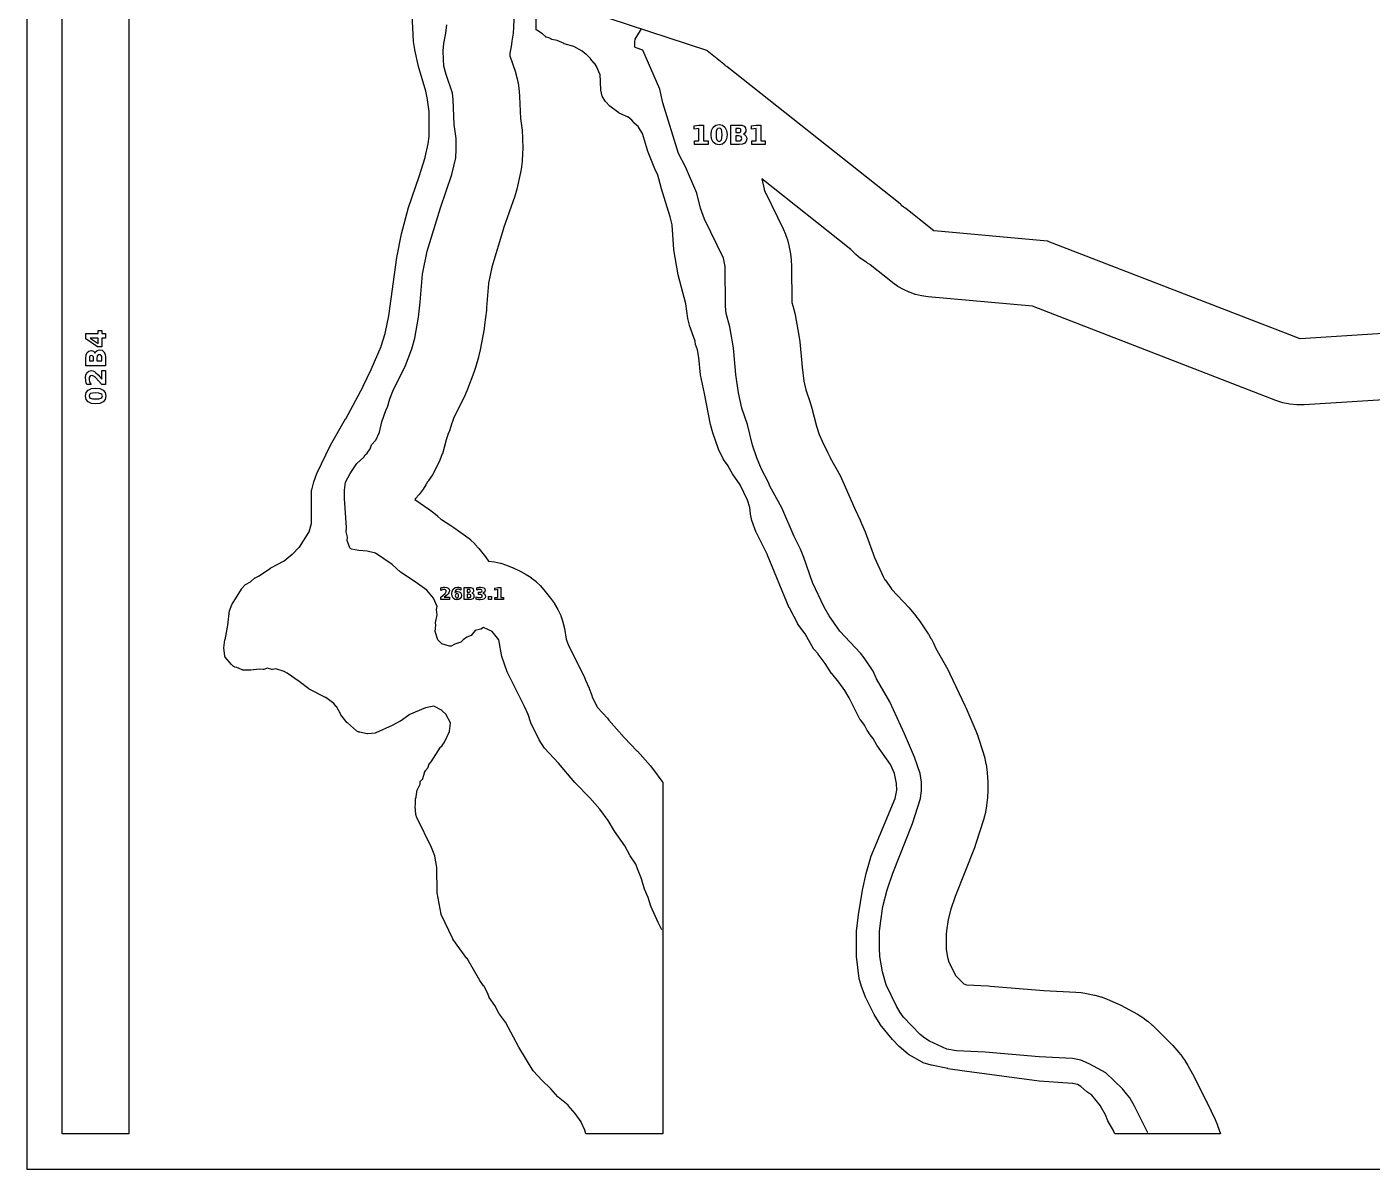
# Model space of a CAD drawing. Header units: millimetres. Extents: x 0 to 841, y 0 to 594.
# Drawn here: x 0 to 404.5, y 0 to 343.5 of the extents above; entities that cross this region are included whole.
import ezdxf

# ---------------------------------------------------------------- set-up
doc = ezdxf.new("R2010")
doc.units = ezdxf.units.MM
for name, color, linetype in [('CUT', 1, 'Continuous'), ('ENGRAVE', 5, 'Continuous'), ('SHEET_EDGE_DO_NOT_CUT', 8, 'Continuous')]:
    doc.layers.add(name, color=color, linetype=linetype)

msp = doc.modelspace()

# ---------------------------------------------------------------- linework, layer by layer
at = {"layer": 'CUT'}
msp.add_lwpolyline([(30.63, 10.62), (10.63, 10.63), (10.62, 412.84), (30.63, 412.84), (30.63, 10.62)], close=True, dxfattribs=at)
for points in [[(414.43, 231.81), (384.1, 229.85), (384.07, 229.85), (381.95, 229.83), (381.89, 229.83), (379.79, 230.04), (379.74, 230.05), (377.67, 230.48), (377.62, 230.5), (375.6, 231.16), (375.57, 231.16), (302.38, 259.5), (302.37, 259.5), (302.36, 259.5), (270.97, 262.36), (270.94, 262.37), (269.07, 262.63), (269.02, 262.64), (267.19, 263.08), (267.14, 263.09), (265.36, 263.71), (265.32, 263.72), (263.61, 264.51), (263.56, 264.53), (261.93, 265.48), (261.89, 265.5), (260.35, 266.61), (260.33, 266.62), (253.53, 272.02), (253.5, 272.04), (252.72, 272.51), (252.68, 272.53), (252.52, 272.65), (252.49, 272.66), (252.36, 272.74), (252.32, 272.76), (250.74, 273.83), (250.71, 273.86), (249.24, 275.08), (249.21, 275.12), (247.87, 276.48), (247.84, 276.51), (247.8, 276.56), (247.8, 276.57), (247.78, 276.58), (220.98, 297.84), (220.97, 297.85), (220.97, 297.84), (221.71, 294.7), (221.72, 294.68), (222.14, 293.51), (222.15, 293.48), (227.41, 282.79), (227.42, 282.77), (228.12, 281.18), (228.13, 281.14), (228.68, 279.51), (228.69, 279.47), (229.1, 277.79), (229.1, 277.76), (229.59, 275.27), (229.59, 275.25), (229.86, 273.46), (229.86, 273.41), (229.96, 271.61), (229.96, 271.59), (230.05, 260.68), (230.05, 260.67), (230.06, 260.65), (230.62, 258.6), (230.62, 258.58), (230.99, 257), (230.99, 256.98), (232.16, 250.71), (232.16, 250.69), (232.42, 248.8), (232.42, 248.77), (233.09, 241.17), (233.1, 241.16), (233.65, 236.98), (233.66, 236.96), (234.22, 234.38), (234.23, 234.36), (235.56, 230.54), (235.57, 230.52), (236.06, 228.85), (236.07, 228.83), (237.43, 223.43), (237.43, 223.41), (238.28, 220.92), (238.28, 220.9), (239.1, 218.9), (239.11, 218.88), (240.76, 215.7), (240.77, 215.68), (241.54, 213.98), (241.55, 213.96), (244.5, 208.62), (244.51, 208.6), (245.38, 206.82), (245.39, 206.8), (248.92, 198.57), (248.92, 198.56), (250.56, 195.18), (250.57, 195.17), (251, 194.2), (251.01, 194.19), (252.06, 191.7), (252.06, 191.69), (252.48, 190.59), (252.49, 190.58), (254.83, 183.94), (254.84, 183.92), (257.43, 178.26), (257.45, 178.24), (258.02, 177.27), (258.03, 177.25), (259.97, 174.49), (259.99, 174.46), (265.27, 168.82), (265.28, 168.81), (266.2, 167.75), (266.21, 167.73), (267.32, 166.37), (267.33, 166.35), (268.39, 164.91), (268.4, 164.9), (271.05, 160.95), (271.06, 160.93), (271.86, 159.63), (271.88, 159.59), (272.58, 158.23), (272.59, 158.21), (273.33, 156.62), (273.34, 156.6), (276.88, 150.31), (276.88, 150.29), (277.55, 149), (277.56, 148.98), (282.03, 139.44), (282.04, 139.44), (282.31, 138.82), (282.32, 138.81), (285.32, 131.8), (285.33, 131.78), (285.9, 130.27), (285.91, 130.25), (287.56, 125.3), (287.57, 125.28), (288.05, 123.58), (288.06, 123.54), (288.39, 121.81), (288.4, 121.78), (288.75, 119.29), (288.76, 119.25), (288.96, 116.42), (288.96, 116.39), (288.96, 113.93), (288.96, 113.9), (288.85, 111.82), (288.84, 111.79), (288.58, 109.32), (288.58, 109.29), (288.27, 107.35), (288.26, 107.3), (287.76, 105.41), (287.75, 105.38), (285.39, 97.91), (285.38, 97.89), (284.93, 96.61), (284.92, 96.59), (279.15, 81.95), (279.14, 81.94), (277.8, 78.17), (277.8, 78.15), (277.01, 75.06), (277.01, 75.04), (276.51, 71.66), (276.51, 71.64), (276.42, 70.53), (276.42, 70.52), (276.39, 66.88), (276.39, 66.87), (276.43, 66.09), (276.43, 66.06), (276.81, 63.74), (276.82, 63.71), (277.14, 62.6), (277.14, 62.59), (277.14, 62.58), (279.26, 58.25), (279.27, 58.23), (279.27, 58.23), (281.55, 55.88), (281.56, 55.87), (281.57, 55.87), (282.54, 55.42), (282.55, 55.41), (282.56, 55.41), (289.05, 55.11), (289.06, 55.11), (289.77, 55.07), (289.78, 55.07), (305.76, 53.75), (305.77, 53.75), (315.43, 53.26), (315.45, 53.25), (317.01, 53.11), (317.04, 53.11), (318.58, 52.84), (318.6, 52.84), (321.07, 52.31), (321.1, 52.31), (322.96, 51.82), (323.01, 51.8), (324.81, 51.13), (324.83, 51.12), (327.34, 50.04), (327.36, 50.03), (328.94, 49.27), (328.96, 49.26), (333.92, 46.58), (333.94, 46.57), (335.51, 45.63), (335.54, 45.61), (337.01, 44.53), (337.04, 44.5), (338.4, 43.29), (338.42, 43.28), (343.39, 38.42), (343.41, 38.4), (344.56, 37.18), (344.58, 37.16), (345.8, 35.75), (345.8, 35.74), (346.38, 35.04), (346.39, 35.03), (347.34, 33.82), (347.36, 33.8), (348.28, 32.53), (348.3, 32.49), (349.12, 31.15), (349.13, 31.13), (350.51, 28.64), (350.51, 28.63), (350.86, 27.97), (350.87, 27.96), (354.65, 20.48), (354.65, 20.47), (354.92, 19.92), (354.92, 19.91), (357.26, 14.9), (357.27, 14.88), (357.97, 13.18), (357.98, 13.16), (358.88, 10.62), (327.12, 10.62), (326.82, 11.35), (326.82, 11.35), (326.81, 11.37), (325.02, 14.47), (325, 14.51), (324.99, 14.55), (324.35, 16.34), (324.35, 16.35), (324.34, 16.37), (322.8, 18.96), (322.79, 18.98), (320.25, 22.24), (320.24, 22.25), (320.23, 22.26), (318.76, 23.21), (318.73, 23.24), (318.7, 23.26), (316.94, 24.82), (316.93, 24.83), (316.92, 24.83), (315.93, 25.42), (315.92, 25.43), (315.91, 25.43), (314.47, 25.79), (314.46, 25.79), (314.45, 25.79), (304.43, 26.41), (304.4, 26.41), (281.95, 29.42), (281.94, 29.43), (276.93, 30.2), (276.9, 30.21), (271.98, 31.28), (271.95, 31.29), (269.5, 31.98), (269.45, 32), (269.39, 32.03), (265.05, 34.49), (265.01, 34.52), (264.97, 34.55), (262.32, 36.85), (262.29, 36.88), (260.32, 38.96), (260.3, 38.99), (256.61, 43.49), (256.57, 43.55), (254.81, 46.46), (254.79, 46.5), (252.19, 51.71), (252.17, 51.76), (250.83, 55.26), (250.82, 55.31), (250.3, 57.21), (250.29, 57.28), (249.42, 63.94), (249.42, 64.01), (249.44, 71.46), (249.45, 71.52), (250.01, 76.46), (250.02, 76.48), (251.24, 83.91), (251.25, 83.94), (252.39, 88.92), (252.39, 88.94), (253.74, 93.87), (253.76, 93.93), (261.09, 111.46), (261.1, 111.47), (261.1, 111.48), (261.58, 113.94), (261.58, 113.95), (261.58, 113.96), (261.52, 116), (261.52, 116.01), (261.52, 116.02), (260.85, 118.94), (260.85, 118.95), (260.85, 118.96), (259.68, 121.67), (259.67, 121.68), (259.67, 121.69), (255.57, 127.47), (255.54, 127.52), (254.45, 129.54), (254.44, 129.55), (254.43, 129.55), (253.58, 130.6), (253.55, 130.64), (252.62, 132.02), (252.59, 132.08), (251.95, 133.36), (251.94, 133.37), (251.93, 133.38), (250.65, 135.1), (250.63, 135.13), (250.61, 135.17), (247.25, 141.73), (247.24, 141.74), (245.95, 143.93), (245.93, 143.95), (244.16, 146.45), (244.14, 146.47), (242.01, 149.04), (241.98, 149.09), (240.07, 152.09), (240.06, 152.1), (237.95, 154.92), (237.93, 154.94), (236.63, 156.41), (236.59, 156.45), (236.57, 156.5), (233.99, 160.95), (233.98, 160.98), (231.86, 163.89), (231.82, 163.95), (229.27, 168.79), (229.25, 168.83), (222.72, 184.7), (222.72, 184.72), (219.35, 191.38), (219.33, 191.43), (218.02, 195.05), (218, 195.11), (217.58, 196.99), (217.57, 197.06), (217.39, 198.94), (217.39, 198.95), (217.38, 198.96), (216.69, 201.21), (216.69, 201.22), (216.68, 201.22), (214.45, 205.8), (214.44, 205.8), (214.44, 205.81), (212.17, 209.07), (212.14, 209.12), (210.89, 211.46), (210.88, 211.48), (209.47, 213.44), (209.45, 213.47), (209.43, 213.51), (207.95, 216.47), (207.92, 216.53), (206.24, 221.41), (206.24, 221.44), (205.54, 223.96), (205.53, 224), (203.8, 233.3), (203.8, 233.31), (202.59, 238.88), (202.58, 238.94), (202.07, 244.06), (202.07, 244.08), (201.65, 246.42), (201.65, 246.43), (201.64, 246.44), (201.09, 248.03), (201.07, 248.08), (201.06, 248.12), (200.93, 248.96), (200.93, 248.97), (200.92, 248.98), (199.23, 253.76), (199.21, 253.82), (198.79, 255.81), (198.78, 255.84), (198.18, 260.2), (198.17, 260.23), (195.86, 268.96), (195.85, 269), (194.56, 276.49), (194.55, 276.54), (194.03, 283.94), (194.03, 283.95), (194.03, 283.96), (193.47, 286.42), (193.47, 286.44), (190.7, 295.17), (190.69, 295.19), (189.68, 298.94), (189.68, 298.95), (189.67, 298.96), (188.79, 300.81), (188.78, 300.85), (186.63, 306.41), (186.61, 306.44), (185.08, 311.44), (185.07, 311.45), (185.07, 311.46), (183.94, 313.43), (183.93, 313.44), (183.92, 313.45), (182.64, 314.57), (182.61, 314.61), (182.57, 314.65), (181.95, 315.51), (181.94, 315.52), (181.93, 315.53), (180.66, 316.44), (180.65, 316.45), (180.64, 316.45), (178.09, 317.64), (178.05, 317.66), (178.01, 317.69), (175.24, 319.68), (175.2, 319.71), (175.17, 319.75), (174.04, 320.97), (174, 321.01), (173.97, 321.05), (173.09, 322.54), (173.07, 322.58), (173.05, 322.63), (173.03, 322.68), (172.61, 324.49), (172.6, 324.53), (172.6, 324.57), (172.33, 329.33), (172.33, 329.34), (172.32, 329.35), (171.37, 331.46), (171.36, 331.49), (170.63, 332.63), (170.63, 332.64), (170.62, 332.64), (169.47, 333.98), (169.46, 333.99), (168.23, 335.25), (168.22, 335.25), (168.21, 335.26), (166.94, 336.19), (166.92, 336.2), (164.47, 337.63), (164.46, 337.64), (164.45, 337.64), (161.59, 338.49), (161.53, 338.52), (159.45, 339.46), (159.44, 339.47), (159.43, 339.47), (157.88, 339.75), (157.83, 339.77), (157.78, 339.78), (157.74, 339.8), (156.95, 340.21), (156.94, 340.22), (156.93, 340.22), (156.2, 340.43), (156.16, 340.45), (156.12, 340.47), (156.08, 340.49), (156.05, 340.51), (156.01, 340.54), (155.01, 341.44), (155, 341.45), (154.99, 341.45), (153.3, 342.55), (153.26, 342.58), (153.22, 342.62), (153.19, 342.65), (153.16, 342.69), (153.12, 342.75), (153.12, 354.11)], [(157.56, 352.02), (204.35, 336.51), (204.39, 336.5), (204.43, 336.48), (204.47, 336.46), (204.51, 336.43), (209.57, 332.43), (209.61, 332.4), (209.64, 332.36), (209.73, 332.26), (209.75, 332.23), (209.78, 332.19), (209.8, 332.15), (209.82, 332.1), (209.88, 331.94), (209.88, 331.93), (209.89, 331.92), (210.41, 331.73), (210.45, 331.71), (210.5, 331.69), (210.54, 331.66), (262.55, 290.39), (262.59, 290.36), (262.62, 290.32), (262.65, 290.28), (262.89, 289.93), (262.9, 289.92), (262.91, 289.91), (263.42, 289.61), (263.47, 289.58), (263.51, 289.55), (263.83, 289.25), (263.84, 289.24), (263.85, 289.24), (264.14, 289.11), (264.18, 289.09), (264.21, 289.07), (264.25, 289.04), (272.76, 282.29), (272.77, 282.28), (272.78, 282.28), (306.9, 279.17), (306.95, 279.16), (307, 279.15), (307.04, 279.14), (382.79, 249.82), (382.8, 249.81), (382.82, 249.81), (421.73, 252.32)], [(146.4, 345.89), (146.3, 343.4), (146.3, 343.38), (146.17, 341.71), (146.17, 341.69), (145.86, 339.21), (145.86, 339.19), (145.61, 337.68), (145.6, 337.66), (145.19, 335.64), (145.19, 335.62), (145.19, 335.61), (145.2, 335.06), (145.2, 335.05), (145.21, 335.03), (145.25, 334.85), (145.26, 334.83), (146.91, 329.88), (146.91, 329.85), (147.44, 327.96), (147.45, 327.91), (147.78, 325.98), (147.79, 325.95), (148.01, 324.08), (148.02, 324.06), (148.14, 322.59), (148.14, 322.57), (148.44, 315.96), (148.45, 315.94), (148.89, 312.5), (148.89, 312.47), (149.05, 310.1), (149.06, 310.07), (149.08, 306.85), (149.08, 306.83), (149.05, 305.56), (149.05, 305.55), (148.91, 303.05), (148.91, 303.03), (148.74, 301.4), (148.74, 301.36), (148.44, 299.74), (148.44, 299.72), (147.3, 294.73), (147.29, 294.7), (146.7, 292.64), (146.69, 292.61), (143.36, 282.96), (143.36, 282.95), (139.77, 271.28), (139.76, 271.25), (138.82, 266.43), (138.82, 266.4), (138.23, 259.11), (138.23, 259.1), (138.16, 258.38), (138.16, 258.38), (137.63, 253.9), (137.63, 253.88), (137.46, 252.75), (137.46, 252.74), (136.34, 246.41), (136.34, 246.39), (135.84, 244.27), (135.83, 244.25), (134.9, 241.07), (134.9, 241.06), (134.42, 239.62), (134.41, 239.6), (132.51, 234.59), (132.5, 234.57), (131.76, 232.86), (131.75, 232.84), (128.29, 225.79), (128.29, 225.77), (128.03, 225.16), (128.03, 225.13), (127.62, 223.71), (127.61, 223.69), (126.93, 221.71), (126.91, 221.66), (126.55, 220.9), (126.54, 220.87), (126.03, 219.33), (126.03, 219.31), (125.49, 217.06), (125.49, 217.04), (124.93, 215.13), (124.91, 215.08), (124.17, 213.24), (124.16, 213.21), (123.01, 210.75), (123, 210.73), (122, 208.86), (121.97, 208.82), (120.79, 207.08), (120.76, 207.04), (120.48, 206.71), (120.47, 206.7), (120.46, 206.69), (119.97, 205.83), (119.95, 205.81), (119.13, 204.53), (119.12, 204.51), (117.95, 202.9), (117.92, 202.86), (116.86, 201.67), (116.85, 201.66), (116.67, 201.42), (116.66, 201.41), (116.67, 201.4), (121.16, 198.31), (121.18, 198.3), (122.35, 197.42), (122.38, 197.4), (123.48, 196.44), (123.5, 196.43), (124.61, 195.39), (124.62, 195.38), (124.63, 195.37), (127.46, 193.58), (127.47, 193.58), (128.39, 192.96), (128.4, 192.95), (131.89, 190.45), (131.91, 190.44), (133.34, 189.32), (133.37, 189.29), (134.68, 188.05), (134.71, 188.01), (135.91, 186.65), (135.92, 186.63), (137.9, 184.15), (137.91, 184.13), (138.85, 182.84), (138.86, 182.83), (138.87, 182.83), (140.58, 182.63), (140.63, 182.62), (142.42, 182.23), (142.46, 182.22), (144.21, 181.67), (144.25, 181.66), (145.95, 180.94), (145.97, 180.93), (148.52, 179.71), (148.54, 179.7), (150.09, 178.87), (150.13, 178.85), (151.59, 177.9), (151.62, 177.87), (152.99, 176.79), (153.02, 176.76), (154.29, 175.56), (154.32, 175.53), (155.48, 174.21), (155.49, 174.2), (157.48, 171.73), (157.49, 171.71), (158.66, 170.1), (158.69, 170.05), (159.68, 168.34), (159.7, 168.3), (160.52, 166.5), (160.54, 166.45), (161.16, 164.58), (161.18, 164.53), (161.61, 162.59), (161.62, 162.57), (162.17, 159.36), (162.17, 159.35), (162.18, 159.34), (162.84, 157.51), (162.85, 157.49), (167.53, 148.12), (167.53, 148.11), (168, 147.1), (168.01, 147.09), (169.07, 144.61), (169.08, 144.59), (169.76, 142.77), (169.77, 142.74), (170.09, 141.74), (170.09, 141.73), (170.1, 141.72), (171.43, 139.05), (171.44, 139.03), (171.53, 138.89), (171.54, 138.88), (171.55, 138.87), (174.56, 135.6), (174.56, 135.59), (175.02, 135.07), (175.03, 135.06), (179.55, 129.79), (179.56, 129.77), (183.55, 125.72), (183.56, 125.71), (184.37, 124.83), (184.38, 124.82), (187.39, 121.37), (187.4, 121.36), (188.42, 120.08), (188.44, 120.06), (190.92, 116.68), (190.94, 116.66), (191.22, 116.23), (191.22, 10.62), (168.11, 10.62), (167.77, 11.68), (167.77, 11.68), (167.76, 11.71), (166.68, 14.16), (166.67, 14.17), (166.67, 14.19), (164.83, 16.69), (164.82, 16.71), (162.75, 19.17), (162.74, 19.17), (162.73, 19.18), (159.73, 21.65), (159.7, 21.68), (159.67, 21.71), (157.58, 24.15), (157.56, 24.17), (154.82, 26.75), (154.8, 26.77), (152.32, 29.48), (152.29, 29.52), (152.27, 29.56), (147.92, 36.68), (147.91, 36.71), (143.92, 44.17), (143.92, 44.17), (143.91, 44.18), (142.06, 46.64), (142.03, 46.68), (142.01, 46.72), (140.75, 49.18), (140.74, 49.21), (139.05, 51.6), (139.02, 51.65), (139, 51.71), (138.47, 53.04), (138.46, 53.06), (137.35, 55.09), (137.33, 55.11), (136.24, 56.69), (136.22, 56.72), (132.35, 63.37), (132.33, 63.39), (128.1, 69.14), (128.08, 69.18), (128.06, 69.22), (124.57, 76.59), (124.55, 76.63), (124.53, 76.67), (124.53, 76.71), (123.36, 83.11), (123.35, 83.16), (123.35, 83.2), (123.28, 90.72), (123.28, 90.73), (123.28, 90.74), (122.69, 94.16), (122.68, 94.17), (122.68, 94.19), (121.64, 96.68), (121.63, 96.69), (117.33, 105.56), (117.3, 105.62), (116.98, 106.62), (116.97, 106.68), (116.96, 106.73), (116.77, 109.02), (116.77, 109.07), (116.78, 109.13), (116.79, 109.18), (116.89, 109.6), (116.9, 109.61), (116.9, 109.62), (116.88, 111.31), (116.88, 111.36), (116.89, 111.4), (116.9, 111.44), (116.91, 111.49), (116.93, 111.53), (117.1, 111.89), (117.1, 111.9), (117.1, 111.92), (117.4, 114.03), (117.41, 114.08), (117.43, 114.13), (117.45, 114.18), (118.24, 115.74), (118.25, 115.76), (118.25, 115.77), (118.24, 116.34), (118.24, 116.38), (118.25, 116.43), (118.26, 116.47), (118.28, 116.55), (118.3, 116.6), (118.32, 116.65), (118.34, 116.69), (118.37, 116.73), (118.41, 116.77), (119.06, 117.43), (119.07, 117.44), (119.07, 117.45), (119.56, 119.19), (119.57, 119.23), (119.59, 119.26), (119.83, 119.78), (119.85, 119.81), (119.87, 119.85), (119.89, 119.88), (120.66, 120.82), (120.67, 120.83), (120.67, 120.84), (120.83, 121.6), (120.84, 121.65), (120.86, 121.7), (120.88, 121.74), (120.91, 121.79), (120.94, 121.83), (121.53, 122.49), (121.53, 122.49), (121.54, 122.5), (124.35, 126.89), (124.37, 126.92), (124.4, 126.96), (124.43, 126.99), (124.82, 127.33), (124.83, 127.35), (124.84, 127.36), (125.57, 128.42), (125.57, 128.43), (125.58, 128.44), (127.06, 131.66), (127.07, 131.68), (127.07, 131.69), (127.35, 134.16), (127.35, 134.17), (127.35, 134.19), (126.04, 136.66), (126.04, 136.67), (126.03, 136.68), (124.84, 137.88), (124.83, 137.89), (124.82, 137.9), (122.34, 139.23), (122.33, 139.24), (122.32, 139.24), (119.86, 138.77), (119.85, 138.76), (119.84, 138.76), (114.84, 136.58), (114.83, 136.58), (114.82, 136.57), (112.31, 134.73), (112.28, 134.71), (112.25, 134.69), (109.82, 133.42), (109.8, 133.41), (104.94, 131.2), (104.89, 131.18), (104.84, 131.17), (104.79, 131.16), (102.42, 130.91), (102.36, 130.91), (102.3, 130.91), (102.25, 130.92), (100.09, 131.44), (100.08, 131.44), (100.07, 131.44), (99.82, 131.45), (99.77, 131.45), (99.73, 131.46), (99.69, 131.47), (99.65, 131.49), (99.61, 131.51), (99.24, 131.71), (99.19, 131.74), (99.14, 131.77), (96.41, 134.2), (96.38, 134.23), (96.35, 134.26), (94.44, 136.64), (94.42, 136.68), (94.39, 136.71), (93.05, 139.16), (93.04, 139.17), (93.03, 139.18), (92.34, 139.99), (92.33, 140), (92.32, 140.01), (89.84, 141.83), (89.83, 141.84), (89.82, 141.84), (84.87, 144.35), (84.83, 144.37), (84.79, 144.4), (81.87, 146.68), (81.86, 146.68), (78.31, 149.18), (78.28, 149.2), (77.34, 149.67), (77.33, 149.68), (77.32, 149.68), (74.84, 150.47), (74.83, 150.47), (74.82, 150.47), (73.84, 150.3), (73.79, 150.3), (73.74, 150.3), (73.69, 150.3), (73.64, 150.31), (72.34, 150.63), (72.33, 150.64), (72.32, 150.63), (71.28, 150.28), (71.23, 150.26), (71.18, 150.26), (71.13, 150.25), (71.09, 150.25), (69.84, 150.34), (69.83, 150.34), (69.82, 150.34), (67.31, 150.04), (67.24, 150.04), (64.94, 150.09), (64.89, 150.09), (64.84, 150.1), (64.79, 150.12), (64.74, 150.14), (63.15, 150.87), (63.14, 150.87), (63.13, 150.88), (62.52, 151.01), (62.47, 151.02), (62.42, 151.04), (62.38, 151.06), (62.23, 151.15), (62.18, 151.17), (62.14, 151.21), (61.59, 151.7), (61.56, 151.72), (61.53, 151.75), (59.66, 153.96), (59.63, 154), (59.6, 154.04), (59.53, 154.17), (59.51, 154.21), (59.5, 154.26), (59.48, 154.31), (59.48, 154.36), (59.23, 156.71), (59.23, 156.77), (59.23, 156.83), (59.56, 159.18), (59.57, 159.21), (60.45, 163.56), (60.46, 163.58), (60.97, 168.01), (60.98, 168.05), (60.99, 168.09), (61, 168.13), (61.64, 169.8), (61.66, 169.85), (61.68, 169.89), (64.49, 174.45), (64.52, 174.49), (64.55, 174.52), (65.64, 175.74), (65.68, 175.78), (65.72, 175.82), (65.77, 175.85), (67.26, 176.67), (67.27, 176.68), (67.28, 176.68), (68.58, 177.8), (68.63, 177.83), (68.68, 177.86), (69.84, 178.46), (69.86, 178.47), (73.25, 180.77), (73.3, 180.8), (77.32, 182.9), (77.33, 182.91), (77.34, 182.92), (79.81, 184.96), (79.82, 184.98), (81.91, 187.08), (81.92, 187.09), (81.93, 187.1), (84.87, 191.67), (84.87, 191.68), (84.88, 191.69), (85.57, 194.16), (85.58, 194.18), (85.58, 194.19), (85.61, 204.14), (85.61, 204.18), (85.62, 204.22), (85.63, 204.27), (86.25, 206.69), (86.26, 206.74), (87.21, 209.22), (87.23, 209.26), (91.31, 217.71), (91.32, 217.74), (95.85, 225.65), (95.86, 225.66), (101.08, 235.43), (101.08, 235.44), (103.55, 240.46), (103.55, 240.48), (106.5, 247.46), (106.51, 247.49), (107.7, 251.31), (107.7, 251.34), (108.81, 256.65), (108.82, 256.67), (111.24, 274.14), (111.25, 274.17), (112.65, 281.3), (112.66, 281.34), (114.74, 289.18), (114.76, 289.22), (117.98, 298.51), (117.98, 298.52), (119.71, 304.3), (119.71, 304.32), (120.66, 308.35), (120.67, 308.38), (120.94, 310.57), (120.94, 310.6), (121.01, 312.99), (121.01, 313.01), (120.92, 318.05), (120.92, 318.08), (120.5, 321.65), (120.49, 321.67), (119.98, 324.18), (119.98, 324.2), (117.79, 331.64), (117.78, 331.67), (116.61, 336.68), (116.6, 336.72), (116.24, 339.19), (116.23, 339.24), (115.7, 349.15)]]:
    msp.add_lwpolyline(points, dxfattribs=at)
at = {"layer": 'ENGRAVE'}
for points in [[(190.92, 71.92), (189.79, 74.19), (187.6, 79.13), (186.83, 81.7), (185.68, 84.18), (184.83, 87.34), (183.65, 90.36), (183.07, 91.67), (181.41, 94.21), (179.81, 97.26), (176.69, 101.65), (174.82, 104.82), (172.32, 108.22), (169.3, 111.68), (164.81, 116.25), (159.83, 122.06), (155.64, 126.63), (154.03, 129.14), (151.51, 134.18), (150.71, 136.69), (149.63, 139.18), (144.45, 149.58), (142.77, 154.18), (141.91, 159.17), (139.91, 161.66), (137.33, 162.89), (136.54, 162.37), (134.83, 161.99), (133.61, 160.51), (132.31, 160.01), (131.15, 159.17), (130.49, 158.47), (128.66, 157.85), (127.53, 157.26), (127.04, 157.24), (124.81, 157.94), (123.58, 159.21), (122.76, 161.68), (122.92, 163.58), (122.83, 164.25), (123.4, 166.68), (123.13, 168.31), (123.32, 169.17), (122.27, 171.67), (120.27, 174.17), (116.77, 176.68), (112.33, 179.49), (109.83, 181.83), (104.83, 185.27), (102.33, 185.9), (99.78, 186.05), (97.64, 186.45), (97.37, 186.56), (97.09, 186.89), (96.28, 189.11), (96.42, 190.08), (96.04, 191.71), (96.07, 192.95), (95.49, 201.7), (95.51, 204.22), (95.84, 206.6), (97.25, 209.22), (99.19, 212.19), (101.27, 214.16), (101.67, 214.84), (102.33, 215.38), (103.17, 216.68), (103.63, 217.88), (104.88, 219.19), (106.03, 221.68), (106.77, 224.77), (107.98, 228.43), (108.39, 229.2), (109.11, 231.71), (110.04, 233.99), (113.8, 241.66), (115.71, 246.69), (116.64, 249.88), (117.77, 256.23), (118.29, 260.72), (118.97, 269.13), (120.33, 276.13), (124.34, 289.16), (127.8, 299.16), (128.94, 304.18), (129.08, 306.69), (129.06, 309.93), (128.5, 314.21), (128.16, 321.66), (127.93, 323.56), (126.05, 329.2), (125.42, 331.68), (125.23, 333.75), (125.17, 336.38), (125.38, 338.58), (126.01, 341.66), (126.32, 344.16)], [(337.04, 10.92), (336.8, 11.46), (333.01, 18.94), (331.63, 21.45), (330.66, 22.68), (329.43, 24.1), (324.44, 28.97), (319.46, 31.66), (316.92, 32.75), (314.43, 33.28), (304.43, 33.79), (288.13, 35.13), (279.5, 35.53), (276.61, 36.12), (271.44, 38.51), (269.98, 39.43), (268.58, 40.52), (263.59, 45.67), (262.55, 47.12), (261.53, 48.97), (258.39, 55.4), (257.27, 59.33), (256.51, 63.91), (256.38, 66.43), (256.42, 71.42), (256.63, 73.93), (257.37, 78.99), (258.64, 83.98), (260.41, 88.96), (266.32, 103.94), (268.69, 111.43), (268.96, 113.93), (268.96, 116.42), (268.6, 118.95), (266.94, 123.92), (263.93, 130.94), (259.45, 140.5), (255.52, 147.49), (254.44, 149.81), (251.78, 153.77), (250.66, 155.15), (244.41, 161.84), (241.19, 166.43), (239.69, 168.98), (236.27, 176.42), (233.62, 183.94), (232.57, 186.44), (230.72, 190.25), (227, 198.93), (223.44, 205.38), (223.02, 206.47), (220.93, 210.48), (219.53, 213.93), (218.23, 217.77), (216.67, 223.97), (214.95, 228.91), (213.94, 233.48), (213.21, 238.97), (212.5, 247.03), (211.33, 253.32), (210.23, 257.32), (210.06, 259.59), (209.96, 271.43), (209.47, 273.95), (203.71, 285.66), (202.5, 288.99), (201.45, 293.48), (198.03, 301.44), (195.96, 305.47), (191.23, 320.69), (190.31, 324.85), (185.21, 336.54), (183.19, 337.22), (182.95, 337.39), (182.8, 337.63), (182.78, 339.04), (182.93, 339.8), (184.47, 342.49), (184.7, 342.71)]]:
    msp.add_lwpolyline(points, dxfattribs=at)
for points in [[(200.73, 309.24), (202.06, 309.24), (202.06, 313.01), (200.69, 312.73), (200.69, 313.75), (202.05, 314.03), (203.48, 314.03), (203.48, 309.24), (204.81, 309.24), (204.81, 308.2), (200.73, 308.2), (200.73, 309.24)], [(210.54, 311.11), (210.38, 309.83), (209.91, 308.87), (209.16, 308.28), (208.14, 308.09), (207.12, 308.28), (206.36, 308.87), (205.89, 309.83), (205.74, 311.11), (205.89, 312.4), (206.36, 313.35), (207.12, 313.94), (208.14, 314.14), (209.16, 313.94), (209.91, 313.35), (210.38, 312.4), (210.54, 311.11)], [(209.04, 311.12), (208.98, 312.05), (208.83, 312.66), (208.56, 313), (208.14, 313.11), (207.73, 313), (207.45, 312.66), (207.29, 312.05), (207.24, 311.12), (207.29, 310.18), (207.45, 309.56), (207.73, 309.22), (208.14, 309.11), (208.55, 309.22), (208.83, 309.56), (208.98, 310.18), (209.04, 311.12)], [(215.44, 311.32), (215.87, 311.12), (216.19, 310.8), (216.39, 310.38), (216.46, 309.87), (216.31, 309.14), (215.89, 308.61), (215.17, 308.3), (214.15, 308.2), (211.66, 308.2), (211.66, 314.03), (213.91, 314.03), (214.96, 313.94), (215.67, 313.66), (216.08, 313.19), (216.22, 312.49), (216.17, 312.09), (216.02, 311.76), (215.78, 311.5), (215.44, 311.32)], [(213.99, 311.77), (214.3, 311.81), (214.53, 311.93), (214.67, 312.12), (214.71, 312.39), (214.67, 312.66), (214.53, 312.85), (214.3, 312.97), (213.99, 313.01), (213.16, 313.01), (213.16, 311.77), (213.99, 311.77)], [(217.96, 309.24), (219.29, 309.24), (219.29, 313.01), (217.92, 312.73), (217.92, 313.75), (219.28, 314.03), (220.71, 314.03), (220.71, 309.24), (222.04, 309.24), (222.04, 308.2), (217.96, 308.2), (217.96, 309.24)], [(214.04, 309.22), (214.44, 309.27), (214.72, 309.41), (214.9, 309.65), (214.95, 309.99), (214.9, 310.32), (214.73, 310.56), (214.44, 310.7), (214.04, 310.75), (213.16, 310.75), (213.16, 309.22), (214.04, 309.22)], [(17.76, 249.68), (17.76, 251.35), (21.44, 251.35), (21.44, 252.18), (22.53, 252.18), (22.53, 251.35), (23.6, 251.35), (23.6, 249.93), (22.53, 249.93), (22.53, 247.34), (21.24, 247.34), (17.76, 249.68)], [(19, 249.93), (21.44, 248.28), (21.44, 249.93), (19, 249.93)], [(20.47, 245.4), (20.67, 245.83), (20.99, 246.15), (21.42, 246.35), (21.92, 246.42), (22.66, 246.28), (23.18, 245.85), (23.49, 245.13), (23.6, 244.11), (23.6, 241.62), (17.76, 241.62), (17.76, 243.88), (17.85, 244.92), (18.13, 245.64), (18.61, 246.04), (19.31, 246.18), (19.7, 246.13), (20.03, 245.98), (20.29, 245.74), (20.47, 245.4)], [(20.02, 243.95), (19.98, 244.27), (19.87, 244.49), (19.67, 244.63), (19.4, 244.68), (19.14, 244.63), (18.95, 244.49), (18.83, 244.27), (18.79, 243.95), (18.79, 243.12), (20.02, 243.12), (20.02, 243.95)], [(22.57, 244), (22.52, 244.4), (22.38, 244.69), (22.14, 244.86), (21.8, 244.91), (21.47, 244.86), (21.23, 244.69), (21.09, 244.4), (21.04, 244), (21.04, 243.12), (22.57, 243.12), (22.57, 244)], [(22.49, 237.62), (22.49, 240.19), (23.6, 240.19), (23.6, 235.95), (22.49, 235.95), (20.61, 238.08), (20.36, 238.33), (20.11, 238.5), (19.86, 238.6), (19.6, 238.64), (19.23, 238.57), (18.94, 238.36), (18.75, 238.04), (18.69, 237.63), (18.72, 237.26), (18.84, 236.86), (19.02, 236.43), (19.28, 235.97), (18, 235.97), (17.85, 236.47), (17.75, 236.97), (17.68, 237.46), (17.66, 237.94), (17.77, 238.87), (18.12, 239.57), (18.67, 240), (19.4, 240.15), (19.86, 240.09), (20.29, 239.9), (20.77, 239.52), (21.4, 238.87), (22.49, 237.62)], [(20.69, 234.93), (21.97, 234.78), (22.92, 234.31), (23.51, 233.55), (23.71, 232.54), (23.51, 231.51), (22.92, 230.76), (21.97, 230.29), (20.69, 230.13), (19.4, 230.29), (18.45, 230.76), (17.85, 231.51), (17.66, 232.54), (17.85, 233.55), (18.45, 234.31), (19.4, 234.78), (20.69, 234.93)], [(20.67, 233.43), (19.74, 233.38), (19.13, 233.23), (18.8, 232.95), (18.69, 232.54), (18.8, 232.12), (19.13, 231.84), (19.74, 231.69), (20.67, 231.64), (21.62, 231.69), (22.23, 231.84), (22.57, 232.12), (22.69, 232.54), (22.57, 232.95), (22.23, 233.22), (21.62, 233.38), (20.67, 233.43)], [(125.46, 171.99), (127.07, 171.99), (127.07, 171.3), (124.42, 171.3), (124.42, 171.99), (125.75, 173.16), (125.9, 173.32), (126.01, 173.48), (126.07, 173.64), (126.1, 173.8), (126.05, 174.03), (125.92, 174.21), (125.72, 174.33), (125.47, 174.37), (125.24, 174.34), (124.98, 174.27), (124.71, 174.16), (124.43, 173.99), (124.43, 174.79), (124.74, 174.89), (125.05, 174.95), (125.36, 175), (125.66, 175.01), (126.24, 174.94), (126.68, 174.72), (126.95, 174.38), (127.04, 173.92), (127, 173.63), (126.89, 173.36), (126.65, 173.06), (126.24, 172.67), (125.46, 171.99)], [(130.47, 174.85), (130.47, 174.17), (130.25, 174.27), (130.03, 174.34), (129.83, 174.38), (129.63, 174.39), (129.26, 174.33), (128.98, 174.16), (128.79, 173.87), (128.71, 173.46), (128.87, 173.57), (129.05, 173.64), (129.25, 173.69), (129.47, 173.7), (129.97, 173.62), (130.37, 173.38), (130.62, 173), (130.71, 172.52), (130.61, 171.99), (130.33, 171.58), (129.88, 171.32), (129.3, 171.23), (128.67, 171.35), (128.2, 171.71), (127.91, 172.29), (127.81, 173.07), (127.92, 173.87), (128.27, 174.49), (128.81, 174.88), (129.51, 175), (129.76, 174.99), (130, 174.97), (130.24, 174.92), (130.47, 174.85)], [(133.8, 173.25), (134.07, 173.12), (134.27, 172.92), (134.4, 172.66), (134.44, 172.34), (134.35, 171.88), (134.08, 171.56), (133.63, 171.36), (133, 171.3), (131.44, 171.3), (131.44, 174.94), (132.85, 174.94), (133.5, 174.89), (133.95, 174.71), (134.2, 174.42), (134.29, 173.98), (134.26, 173.73), (134.16, 173.53), (134.01, 173.36), (133.8, 173.25)], [(132.9, 173.53), (133.09, 173.56), (133.23, 173.63), (133.32, 173.75), (133.35, 173.92), (133.32, 174.08), (133.23, 174.2), (133.09, 174.28), (132.9, 174.3), (132.38, 174.3), (132.38, 173.53), (132.9, 173.53)], [(137.12, 173.26), (137.44, 173.13), (137.68, 172.93), (137.82, 172.67), (137.87, 172.33), (137.77, 171.86), (137.46, 171.51), (136.95, 171.3), (136.25, 171.23), (135.96, 171.24), (135.68, 171.27), (135.4, 171.33), (135.12, 171.41), (135.12, 172.13), (135.39, 172.02), (135.65, 171.93), (135.91, 171.88), (136.16, 171.87), (136.49, 171.9), (136.73, 172), (136.88, 172.15), (136.93, 172.37), (136.88, 172.59), (136.73, 172.75), (136.47, 172.84), (136.12, 172.87), (135.75, 172.87), (135.75, 173.48), (136.14, 173.48), (136.45, 173.51), (136.67, 173.59), (136.8, 173.73), (136.85, 173.93), (136.8, 174.11), (136.68, 174.25), (136.47, 174.34), (136.2, 174.37), (135.97, 174.35), (135.74, 174.32), (135.51, 174.25), (135.28, 174.16), (135.28, 174.85), (135.56, 174.92), (135.83, 174.97), (136.1, 175), (136.37, 175.01), (136.99, 174.95), (137.43, 174.78), (137.7, 174.48), (137.78, 174.07), (137.74, 173.78), (137.62, 173.55), (137.41, 173.38), (137.12, 173.26)], [(140.75, 171.95), (141.58, 171.95), (141.58, 174.3), (140.73, 174.13), (140.73, 174.77), (141.58, 174.94), (142.47, 174.94), (142.47, 171.95), (143.3, 171.95), (143.3, 171.3), (140.75, 171.3), (140.75, 171.95)], [(129.31, 173.1), (129.09, 173.06), (128.94, 172.94), (128.85, 172.74), (128.82, 172.46), (128.85, 172.18), (128.94, 171.98), (129.09, 171.86), (129.31, 171.82), (129.53, 171.86), (129.68, 171.98), (129.77, 172.18), (129.8, 172.46), (129.77, 172.74), (129.68, 172.94), (129.53, 173.06), (129.31, 173.1)], [(132.93, 171.94), (133.18, 171.97), (133.36, 172.06), (133.46, 172.21), (133.5, 172.42), (133.46, 172.63), (133.36, 172.77), (133.18, 172.86), (132.93, 172.89), (132.38, 172.89), (132.38, 171.94), (132.93, 171.94)], [(138.78, 172.24), (139.66, 172.24), (139.66, 171.3), (138.78, 171.3), (138.78, 172.24)]]:
    msp.add_lwpolyline(points, close=True, dxfattribs=at)
at = {"layer": 'SHEET_EDGE_DO_NOT_CUT'}
msp.add_lwpolyline([(0, 0), (841, 0), (841, 594), (0, 594)], close=True, dxfattribs=at)

doc.saveas('drawing.dxf')
